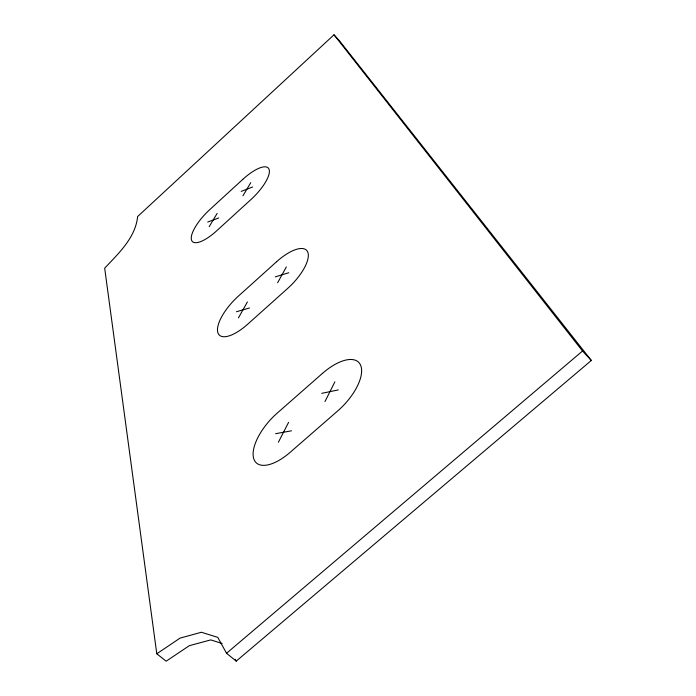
<?xml version="1.0" encoding="UTF-8"?>
<svg xmlns="http://www.w3.org/2000/svg" width="696" height="696" viewBox="0 0 696 696"><rect width="100%" height="100%" fill="white"/><g stroke="black" fill="none" stroke-linecap="round" stroke-linejoin="round"><path stroke-width="1.04" d="M324.988 401.548L334.872 381.843M278.365 442.264L288.596 422.341M277.626 282.741L286.343 266.951M238.45 317.881L247.411 301.916M242.956 195.794L250.743 182.665M209.183 226.67L217.143 213.411M156.783 653.788L180.02 638.136L201.37 632.255L217.77 637.353L226.539 653.274L236.222 661.139L591.322 360.467L339.465 40.794L334.002 34.8L137.617 216.543C135.546 237.719 118.459 253.466 104.678 268.178L156.783 653.788L166.153 661.2L189.382 645.653L210.775 639.902L222.128 643.487M226.539 653.274L582.526 351.01L591.322 360.467M241.208 191.391L252.578 186.998M207.695 222.05L218.701 217.97M275.285 276.877L288.788 272.736M236.475 311.73L249.481 307.98M321.717 393.353L338.291 389.925M275.616 433.695L291.485 430.807M334.002 34.8L582.526 351.01M235.178 659.26L236.222 661.139M242.817 179.342L209.74 209.653A29.928 10.014 -45.8 0 0 191.513 240.076A29.928 10.014 -45.8 0 0 216.734 230.759L251.065 199.439A30.093 10.109 -45.2 0 0 269.021 169.189A30.093 10.109 -45.2 0 0 242.817 179.342M276.625 261.713L238.389 296.122A34.53 13.32 -46.5 0 0 217.891 332.731A34.53 13.32 -46.5 0 0 247.698 324.197L287.613 288.483A34.713 13.476 -45.6 0 0 307.745 252.091A34.713 13.476 -45.6 0 0 276.625 261.713M322.457 373.395L277.173 413.154A40.864 18.548 -47.8 0 0 253.796 458.855A40.864 18.548 -47.8 0 0 290.154 452.33L337.821 410.831A41.055 18.835 -46.6 0 0 360.685 365.409A41.055 18.835 -46.6 0 0 322.457 373.395"/></g></svg>
